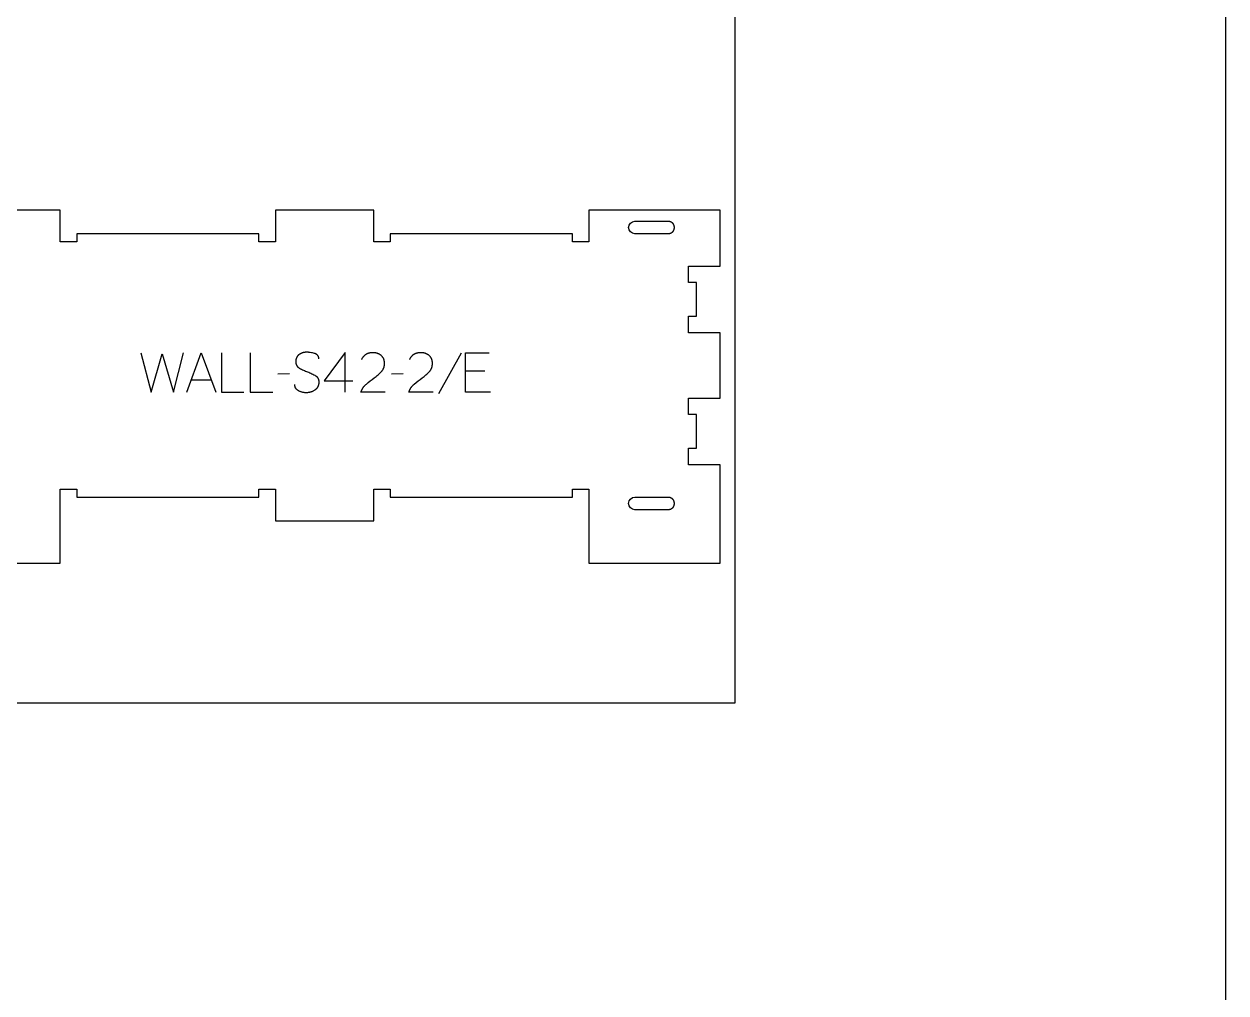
# Model space of a CAD drawing. Extents: x 0 to 4485, y 0 to 10771.
# Drawn here: x 2273 to 3183, y 2810 to 3544 of the extents above; entities that cross this region are included whole.
import ezdxf

# ---------------------------------------------------------------- set-up
doc = ezdxf.new("R2010")
doc.units = 0
for name, color, linetype in [('0_SHEET_SPRUCEPLY_2440X122', 1, 'CONTINUOUS'), ('1_ANYTOOL_1MMDEEP_LABELS_S', 2, 'CONTINUOUS'), ('3_ANYTOOL_CUTTHROUGH_INSID', 4, 'CONTINUOUS'), ('4_ANYTOOL_CUTTHROUGH_OUTSI', 5, 'CONTINUOUS'), ('DONOTCUT', 7, 'CONTINUOUS')]:
    doc.layers.add(name, color=color, linetype=linetype)

msp = doc.modelspace()

# ---------------------------------------------------------------- linework, layer by layer
at = {"layer": '0_SHEET_SPRUCEPLY_2440X122'}
msp.add_lwpolyline([(371.7, 4249.42), (371.7, 3029.42), (2811.7, 3029.42), (2811.7, 4249.42)], close=True, dxfattribs=at)
at = {"layer": '1_ANYTOOL_1MMDEEP_LABELS_S', "color": 2}
for points in [[(2361.51, 3294.67), (2369.22, 3264.67), (2377.66, 3293.77), (2386.15, 3264.67), (2393.65, 3294.67)], [(2396.22, 3264.67), (2407.11, 3294.67), (2418.16, 3264.67)], [(2422.45, 3294.67), (2422.45, 3264.67), (2439.55, 3264.67)], [(2444.26, 3294.67), (2444.26, 3264.67), (2461.36, 3264.67)], [(2496.25, 3290.09), (2496.25, 3290.28), (2496.24, 3290.37), (2496.24, 3290.46), (2496.23, 3290.55), (2496.22, 3290.64), (2496.21, 3290.73), (2496.2, 3290.82), (2496.18, 3290.9), (2496.17, 3290.99), (2496.15, 3291.07), (2496.13, 3291.16), (2496.11, 3291.24), (2496.09, 3291.32), (2496.07, 3291.4), (2496.04, 3291.48), (2496.02, 3291.56), (2495.99, 3291.63), (2495.96, 3291.71), (2495.93, 3291.78), (2495.9, 3291.86), (2495.86, 3291.93), (2495.82, 3292), (2495.79, 3292.07), (2495.75, 3292.14), (2495.71, 3292.21), (2495.66, 3292.28), (2495.62, 3292.35), (2495.58, 3292.41), (2495.53, 3292.48), (2495.48, 3292.54), (2495.43, 3292.61), (2495.38, 3292.67), (2495.32, 3292.73), (2495.27, 3292.79), (2495.21, 3292.85), (2495.15, 3292.9), (2495.09, 3292.96), (2495.03, 3293.02), (2494.97, 3293.07), (2494.9, 3293.12), (2494.84, 3293.18), (2494.77, 3293.23), (2494.7, 3293.28), (2494.63, 3293.33), (2494.55, 3293.38), (2494.48, 3293.42), (2494.4, 3293.47), (2494.33, 3293.52), (2494.25, 3293.56), (2494.17, 3293.6), (2494.08, 3293.65), (2493.91, 3293.73), (2493.74, 3293.81), (2493.56, 3293.88), (2493.37, 3293.95), (2493.17, 3294.01), (2492.97, 3294.07), (2492.16, 3294.29), (2491.36, 3294.49), (2490.57, 3294.65), (2489.8, 3294.78), (2489.42, 3294.84), (2489.05, 3294.88), (2488.67, 3294.92), (2488.3, 3294.96), (2487.94, 3294.98), (2487.58, 3295), (2487.22, 3295.01), (2486.86, 3295.02), (2486.67, 3295.01), (2486.47, 3295.01), (2486.28, 3295), (2486.09, 3294.99), (2485.9, 3294.97), (2485.71, 3294.95), (2485.52, 3294.93), (2485.34, 3294.9), (2485.15, 3294.87), (2484.97, 3294.84), (2484.79, 3294.8), (2484.61, 3294.76), (2484.43, 3294.72), (2484.25, 3294.67), (2484.07, 3294.62), (2483.89, 3294.56), (2483.72, 3294.5), (2483.55, 3294.44), (2483.37, 3294.37), (2483.2, 3294.31), (2483.03, 3294.23), (2482.86, 3294.16), (2482.7, 3294.08), (2482.53, 3293.99), (2482.37, 3293.9), (2482.2, 3293.81), (2482.04, 3293.72), (2481.88, 3293.62), (2481.72, 3293.52), (2481.56, 3293.42), (2481.4, 3293.31), (2481.25, 3293.2), (2481.1, 3293.08), (2480.95, 3292.96), (2480.8, 3292.84), (2480.67, 3292.72), (2480.53, 3292.59), (2480.4, 3292.46), (2480.28, 3292.32), (2480.16, 3292.19), (2480.05, 3292.05), (2479.94, 3291.9), (2479.83, 3291.76), (2479.73, 3291.61), (2479.64, 3291.46), (2479.55, 3291.3), (2479.46, 3291.14), (2479.38, 3290.98), (2479.31, 3290.82), (2479.24, 3290.65), (2479.17, 3290.48), (2479.11, 3290.31), (2479.06, 3290.13), (2479.01, 3289.95), (2478.96, 3289.77), (2478.92, 3289.58), (2478.88, 3289.39), (2478.85, 3289.2), (2478.82, 3289.01), (2478.8, 3288.81), (2478.78, 3288.61), (2478.77, 3288.41), (2478.77, 3288.2), (2478.76, 3287.99), (2478.77, 3287.77), (2478.77, 3287.56), (2478.79, 3287.35), (2478.81, 3287.15), (2478.83, 3286.95), (2478.86, 3286.75), (2478.9, 3286.56), (2478.94, 3286.37), (2478.99, 3286.18), (2479.04, 3286), (2479.1, 3285.82), (2479.16, 3285.65), (2479.19, 3285.56), (2479.23, 3285.48), (2479.27, 3285.39), (2479.3, 3285.31), (2479.34, 3285.23), (2479.38, 3285.15), (2479.43, 3285.07), (2479.47, 3284.99), (2479.51, 3284.91), (2479.56, 3284.83), (2479.61, 3284.76), (2479.66, 3284.68), (2479.71, 3284.6), (2479.76, 3284.53), (2479.81, 3284.46), (2479.87, 3284.39), (2479.92, 3284.31), (2479.98, 3284.24), (2480.04, 3284.17), (2480.1, 3284.11), (2480.16, 3284.04), (2480.22, 3283.97), (2480.29, 3283.91), (2480.35, 3283.84), (2480.49, 3283.71), (2480.63, 3283.59), (2480.78, 3283.47), (2480.93, 3283.36), (2481.09, 3283.24), (2481.25, 3283.14), (2481.42, 3283.03), (2481.59, 3282.93), (2482.31, 3282.54), (2483.04, 3282.16), (2483.78, 3281.79), (2484.55, 3281.44), (2485.33, 3281.09), (2486.12, 3280.76), (2486.93, 3280.43), (2487.76, 3280.12), (2488.59, 3279.81), (2489.39, 3279.48), (2490.18, 3279.14), (2490.94, 3278.78), (2491.69, 3278.4), (2492.42, 3278.01), (2493.12, 3277.61), (2493.81, 3277.19), (2493.97, 3277.08), (2494.13, 3276.97), (2494.29, 3276.85), (2494.36, 3276.79), (2494.43, 3276.73), (2494.51, 3276.67), (2494.58, 3276.6), (2494.64, 3276.54), (2494.71, 3276.47), (2494.78, 3276.41), (2494.84, 3276.34), (2494.91, 3276.27), (2494.97, 3276.2), (2495.03, 3276.14), (2495.09, 3276.06), (2495.14, 3275.99), (2495.2, 3275.92), (2495.25, 3275.85), (2495.31, 3275.77), (2495.36, 3275.7), (2495.41, 3275.62), (2495.46, 3275.54), (2495.5, 3275.46), (2495.55, 3275.38), (2495.59, 3275.3), (2495.64, 3275.22), (2495.68, 3275.14), (2495.72, 3275.05), (2495.76, 3274.97), (2495.79, 3274.88), (2495.83, 3274.8), (2495.86, 3274.71), (2495.89, 3274.62), (2495.92, 3274.53), (2495.95, 3274.44), (2495.98, 3274.35), (2496.01, 3274.26), (2496.06, 3274.07), (2496.1, 3273.88), (2496.14, 3273.68), (2496.17, 3273.48), (2496.19, 3273.28), (2496.21, 3273.07), (2496.23, 3272.86), (2496.23, 3272.65), (2496.24, 3272.43), (2496.23, 3272.2), (2496.22, 3271.98), (2496.21, 3271.75), (2496.18, 3271.51), (2496.16, 3271.29), (2496.13, 3271.06), (2496.09, 3270.84), (2496.05, 3270.63), (2496, 3270.41), (2495.95, 3270.21), (2495.89, 3270), (2495.83, 3269.8), (2495.77, 3269.6), (2495.7, 3269.41), (2495.62, 3269.22), (2495.54, 3269.03), (2495.45, 3268.85), (2495.36, 3268.67), (2495.26, 3268.49), (2495.16, 3268.32), (2495.05, 3268.15), (2494.94, 3267.99), (2494.83, 3267.83), (2494.7, 3267.67), (2494.58, 3267.52), (2494.45, 3267.37), (2494.31, 3267.23), (2494.17, 3267.08), (2494.02, 3266.95), (2493.87, 3266.81), (2493.71, 3266.68), (2493.55, 3266.55), (2493.38, 3266.43), (2493.21, 3266.31), (2493.03, 3266.2), (2492.67, 3265.97), (2492.31, 3265.77), (2491.94, 3265.57), (2491.57, 3265.4), (2491.2, 3265.23), (2490.82, 3265.08), (2490.63, 3265.01), (2490.44, 3264.94), (2490.24, 3264.88), (2490.05, 3264.82), (2489.86, 3264.76), (2489.66, 3264.71), (2489.47, 3264.66), (2489.27, 3264.61), (2489.07, 3264.57), (2488.87, 3264.53), (2488.67, 3264.5), (2488.47, 3264.46), (2488.27, 3264.43), (2488.07, 3264.41), (2487.66, 3264.37), (2487.25, 3264.34), (2486.84, 3264.33), (2486.43, 3264.33), (2486.02, 3264.35), (2485.62, 3264.37), (2485.22, 3264.41), (2484.82, 3264.46), (2484.43, 3264.53), (2484.05, 3264.61), (2483.66, 3264.7), (2483.29, 3264.8), (2482.92, 3264.91), (2482.55, 3265.04), (2482.18, 3265.18), (2481.83, 3265.34), (2481.47, 3265.5), (2481.12, 3265.68), (2480.78, 3265.87), (2480.61, 3265.97), (2480.44, 3266.08), (2480.29, 3266.18), (2480.13, 3266.29), (2479.99, 3266.41), (2479.84, 3266.52), (2479.71, 3266.64), (2479.58, 3266.76), (2479.45, 3266.88), (2479.33, 3267.01), (2479.22, 3267.14), (2479.11, 3267.27), (2479.05, 3267.34), (2479, 3267.41), (2478.95, 3267.48), (2478.9, 3267.55), (2478.85, 3267.62), (2478.81, 3267.69), (2478.76, 3267.76), (2478.72, 3267.83), (2478.68, 3267.91), (2478.64, 3267.98), (2478.6, 3268.06), (2478.56, 3268.13), (2478.52, 3268.21), (2478.49, 3268.29), (2478.45, 3268.36), (2478.42, 3268.44), (2478.39, 3268.52), (2478.36, 3268.6), (2478.33, 3268.68), (2478.3, 3268.76), (2478.25, 3268.93), (2478.21, 3269.1), (2478.17, 3269.27), (2478.13, 3269.44), (2478.1, 3269.62), (2478.08, 3269.8), (2478.06, 3269.98), (2478.04, 3270.17), (2478.04, 3270.35), (2478.03, 3270.55)], [(2516.26, 3264.67), (2516.31, 3294.72), (2500.28, 3273.33)], [(2546.48, 3264.72), (2528.18, 3264.76), (2528.32, 3265.22), (2528.4, 3265.44), (2528.48, 3265.66), (2528.57, 3265.88), (2528.66, 3266.1), (2528.75, 3266.31), (2528.85, 3266.53), (2528.95, 3266.74), (2529.05, 3266.94), (2529.16, 3267.15), (2529.27, 3267.35), (2529.38, 3267.55), (2529.5, 3267.75), (2529.62, 3267.95), (2529.75, 3268.14), (2529.87, 3268.33), (2530.01, 3268.52), (2530.14, 3268.71), (2530.28, 3268.89), (2530.42, 3269.07), (2530.57, 3269.25), (2530.72, 3269.43), (2530.87, 3269.6), (2531.03, 3269.77), (2531.19, 3269.94), (2531.35, 3270.11), (2531.52, 3270.27), (2531.69, 3270.44), (2531.87, 3270.6), (2532.23, 3270.91), (2533.7, 3272.13), (2535.19, 3273.31), (2536.7, 3274.47), (2538.23, 3275.6), (2538.98, 3276.16), (2539.71, 3276.73), (2540.43, 3277.31), (2541.11, 3277.9), (2541.78, 3278.49), (2542.43, 3279.09), (2543.05, 3279.7), (2543.65, 3280.32), (2543.79, 3280.47), (2543.93, 3280.63), (2544.07, 3280.79), (2544.2, 3280.96), (2544.33, 3281.12), (2544.45, 3281.29), (2544.57, 3281.46), (2544.68, 3281.63), (2544.79, 3281.81), (2544.89, 3281.98), (2544.99, 3282.16), (2545.08, 3282.34), (2545.17, 3282.53), (2545.26, 3282.71), (2545.34, 3282.9), (2545.42, 3283.09), (2545.49, 3283.28), (2545.55, 3283.48), (2545.62, 3283.68), (2545.67, 3283.88), (2545.73, 3284.08), (2545.78, 3284.28), (2545.82, 3284.49), (2545.86, 3284.7), (2545.89, 3284.91), (2545.92, 3285.12), (2545.95, 3285.33), (2545.97, 3285.55), (2545.98, 3285.77), (2546, 3285.99), (2546, 3286.22), (2546.01, 3286.45), (2546, 3286.7), (2546, 3286.94), (2545.98, 3287.18), (2545.97, 3287.42), (2545.94, 3287.66), (2545.92, 3287.89), (2545.88, 3288.12), (2545.85, 3288.34), (2545.81, 3288.56), (2545.76, 3288.77), (2545.71, 3288.99), (2545.65, 3289.2), (2545.59, 3289.4), (2545.52, 3289.6), (2545.45, 3289.8), (2545.37, 3289.99), (2545.29, 3290.18), (2545.21, 3290.37), (2545.11, 3290.55), (2545.02, 3290.73), (2544.92, 3290.9), (2544.81, 3291.07), (2544.7, 3291.24), (2544.58, 3291.4), (2544.46, 3291.56), (2544.34, 3291.72), (2544.21, 3291.87), (2544.07, 3292.02), (2543.93, 3292.16), (2543.78, 3292.3), (2543.63, 3292.44), (2543.48, 3292.57), (2543.32, 3292.7), (2543.16, 3292.83), (2542.99, 3292.95), (2542.82, 3293.07), (2542.65, 3293.18), (2542.48, 3293.29), (2542.31, 3293.39), (2542.13, 3293.49), (2541.95, 3293.59), (2541.77, 3293.68), (2541.58, 3293.77), (2541.39, 3293.85), (2541.2, 3293.93), (2541.01, 3294.01), (2540.81, 3294.08), (2540.62, 3294.15), (2540.42, 3294.21), (2540.21, 3294.27), (2540.01, 3294.33), (2539.8, 3294.38), (2539.59, 3294.43), (2539.37, 3294.47), (2539.16, 3294.51), (2538.94, 3294.54), (2538.72, 3294.57), (2538.49, 3294.6), (2538.26, 3294.62), (2538.03, 3294.64), (2537.8, 3294.66), (2537.57, 3294.67), (2537.09, 3294.67), (2536.72, 3294.67), (2536.36, 3294.65), (2536.01, 3294.63), (2535.66, 3294.59), (2535.32, 3294.55), (2534.99, 3294.49), (2534.66, 3294.43), (2534.34, 3294.35), (2534.03, 3294.27), (2533.87, 3294.22), (2533.72, 3294.18), (2533.57, 3294.12), (2533.42, 3294.07), (2533.27, 3294.02), (2533.13, 3293.96), (2532.98, 3293.9), (2532.84, 3293.83), (2532.7, 3293.77), (2532.56, 3293.7), (2532.42, 3293.63), (2532.28, 3293.55), (2532.15, 3293.48), (2532.01, 3293.4), (2531.88, 3293.32), (2531.75, 3293.23), (2531.62, 3293.15), (2531.5, 3293.06), (2531.37, 3292.97), (2531.25, 3292.88), (2531.12, 3292.78), (2531, 3292.68), (2530.89, 3292.58), (2530.77, 3292.48), (2530.65, 3292.37), (2530.54, 3292.26), (2530.43, 3292.15), (2530.32, 3292.04), (2530.21, 3291.92), (2530.1, 3291.8), (2529.99, 3291.68), (2529.89, 3291.56), (2529.69, 3291.31), (2529.49, 3291.04), (2529.3, 3290.77), (2529.12, 3290.49), (2528.94, 3290.19), (2528.77, 3289.89), (2528.61, 3289.57)], [(2582.78, 3264.72), (2564.48, 3264.76), (2564.62, 3265.22), (2564.7, 3265.44), (2564.78, 3265.66), (2564.87, 3265.88), (2564.96, 3266.1), (2565.05, 3266.31), (2565.15, 3266.53), (2565.25, 3266.74), (2565.35, 3266.94), (2565.46, 3267.15), (2565.57, 3267.35), (2565.68, 3267.55), (2565.8, 3267.75), (2565.92, 3267.95), (2566.05, 3268.14), (2566.17, 3268.33), (2566.31, 3268.52), (2566.44, 3268.71), (2566.58, 3268.89), (2566.72, 3269.07), (2566.87, 3269.25), (2567.02, 3269.43), (2567.17, 3269.6), (2567.33, 3269.77), (2567.49, 3269.94), (2567.65, 3270.11), (2567.82, 3270.27), (2567.99, 3270.44), (2568.17, 3270.6), (2568.53, 3270.91), (2570, 3272.13), (2571.49, 3273.31), (2573, 3274.47), (2574.53, 3275.6), (2575.28, 3276.16), (2576.01, 3276.73), (2576.73, 3277.31), (2577.41, 3277.9), (2578.08, 3278.49), (2578.73, 3279.09), (2579.35, 3279.7), (2579.95, 3280.32), (2580.09, 3280.47), (2580.23, 3280.63), (2580.37, 3280.79), (2580.5, 3280.96), (2580.63, 3281.12), (2580.75, 3281.29), (2580.87, 3281.46), (2580.98, 3281.63), (2581.09, 3281.81), (2581.19, 3281.98), (2581.29, 3282.16), (2581.38, 3282.34), (2581.47, 3282.53), (2581.56, 3282.71), (2581.64, 3282.9), (2581.72, 3283.09), (2581.79, 3283.28), (2581.85, 3283.48), (2581.92, 3283.68), (2581.97, 3283.88), (2582.03, 3284.08), (2582.08, 3284.28), (2582.12, 3284.49), (2582.16, 3284.7), (2582.19, 3284.91), (2582.22, 3285.12), (2582.25, 3285.33), (2582.27, 3285.55), (2582.28, 3285.77), (2582.3, 3285.99), (2582.3, 3286.22), (2582.31, 3286.45), (2582.3, 3286.7), (2582.3, 3286.94), (2582.28, 3287.18), (2582.27, 3287.42), (2582.24, 3287.66), (2582.22, 3287.89), (2582.18, 3288.12), (2582.15, 3288.34), (2582.11, 3288.56), (2582.06, 3288.77), (2582.01, 3288.99), (2581.95, 3289.2), (2581.89, 3289.4), (2581.82, 3289.6), (2581.75, 3289.8), (2581.67, 3289.99), (2581.59, 3290.18), (2581.51, 3290.37), (2581.41, 3290.55), (2581.32, 3290.73), (2581.22, 3290.9), (2581.11, 3291.07), (2581, 3291.24), (2580.88, 3291.4), (2580.76, 3291.56), (2580.64, 3291.72), (2580.51, 3291.87), (2580.37, 3292.02), (2580.23, 3292.16), (2580.08, 3292.3), (2579.93, 3292.44), (2579.78, 3292.57), (2579.62, 3292.7), (2579.46, 3292.83), (2579.29, 3292.95), (2579.12, 3293.07), (2578.95, 3293.18), (2578.78, 3293.29), (2578.61, 3293.39), (2578.43, 3293.49), (2578.25, 3293.59), (2578.07, 3293.68), (2577.88, 3293.77), (2577.69, 3293.85), (2577.5, 3293.93), (2577.31, 3294.01), (2577.11, 3294.08), (2576.92, 3294.15), (2576.72, 3294.21), (2576.51, 3294.27), (2576.31, 3294.33), (2576.1, 3294.38), (2575.89, 3294.43), (2575.67, 3294.47), (2575.46, 3294.51), (2575.24, 3294.54), (2575.02, 3294.57), (2574.79, 3294.6), (2574.56, 3294.62), (2574.33, 3294.64), (2574.1, 3294.66), (2573.87, 3294.67), (2573.39, 3294.67), (2573.02, 3294.67), (2572.66, 3294.65), (2572.31, 3294.63), (2571.96, 3294.59), (2571.62, 3294.55), (2571.29, 3294.49), (2570.96, 3294.43), (2570.64, 3294.35), (2570.33, 3294.27), (2570.17, 3294.22), (2570.02, 3294.18), (2569.87, 3294.12), (2569.72, 3294.07), (2569.57, 3294.02), (2569.43, 3293.96), (2569.28, 3293.9), (2569.14, 3293.83), (2569, 3293.77), (2568.86, 3293.7), (2568.72, 3293.63), (2568.58, 3293.55), (2568.45, 3293.48), (2568.31, 3293.4), (2568.18, 3293.32), (2568.05, 3293.23), (2567.92, 3293.15), (2567.8, 3293.06), (2567.67, 3292.97), (2567.55, 3292.88), (2567.42, 3292.78), (2567.3, 3292.68), (2567.19, 3292.58), (2567.07, 3292.48), (2566.95, 3292.37), (2566.84, 3292.26), (2566.73, 3292.15), (2566.62, 3292.04), (2566.51, 3291.92), (2566.4, 3291.8), (2566.29, 3291.68), (2566.19, 3291.56), (2565.99, 3291.31), (2565.79, 3291.04), (2565.6, 3290.77), (2565.42, 3290.49), (2565.24, 3290.19), (2565.07, 3289.89), (2564.91, 3289.57)], [(2603.99, 3294.2), (2586.81, 3263.43)], [(2626.36, 3264.67), (2607.42, 3264.67), (2607.42, 3294.67), (2625.25, 3294.67)], [(2474.01, 3278.56), (2465.22, 3278.47)], [(2560.19, 3278.56), (2551.41, 3278.47)], [(2622.08, 3280.75), (2607.42, 3280.75)], [(2399.69, 3274.23), (2414.61, 3274.23)], [(2500.28, 3273.33), (2522.05, 3273.33)]]:
    msp.add_lwpolyline(points, dxfattribs=at)
at = {"layer": '3_ANYTOOL_CUTTHROUGH_INSID', "color": 4}
for points in [[(2735.59, 3394.25), (2761.33, 3394.25), (2761.43, 3394.25), (2761.52, 3394.24), (2761.62, 3394.23), (2761.72, 3394.23), (2761.82, 3394.21), (2761.91, 3394.2), (2762.01, 3394.18), (2762.11, 3394.16), (2762.21, 3394.14), (2762.3, 3394.11), (2762.4, 3394.08), (2762.5, 3394.05), (2762.6, 3394.01), (2762.69, 3393.98), (2762.79, 3393.94), (2762.88, 3393.89), (2762.98, 3393.84), (2763.07, 3393.79), (2763.16, 3393.74), (2763.25, 3393.68), (2763.34, 3393.63), (2763.43, 3393.57), (2763.52, 3393.5), (2763.6, 3393.44), (2763.69, 3393.37), (2763.77, 3393.29), (2763.85, 3393.22), (2763.93, 3393.14), (2764.01, 3393.06), (2764.09, 3392.98), (2764.16, 3392.9), (2764.23, 3392.81), (2764.3, 3392.72), (2764.37, 3392.63), (2764.44, 3392.54), (2764.5, 3392.44), (2764.56, 3392.35), (2764.62, 3392.25), (2764.68, 3392.15), (2764.73, 3392.05), (2764.78, 3391.95), (2764.83, 3391.85), (2764.88, 3391.75), (2764.92, 3391.64), (2764.97, 3391.54), (2765.01, 3391.43), (2765.04, 3391.32), (2765.08, 3391.22), (2765.11, 3391.11), (2765.14, 3391), (2765.17, 3390.89), (2765.2, 3390.79), (2765.22, 3390.68), (2765.24, 3390.57), (2765.26, 3390.46), (2765.28, 3390.35), (2765.29, 3390.24), (2765.3, 3390.14), (2765.31, 3390.03), (2765.32, 3389.92), (2765.33, 3389.82), (2765.33, 3389.71), (2765.34, 3389.6), (2765.34, 3389.5), (2765.34, 3389.39), (2765.33, 3389.28), (2765.33, 3389.18), (2765.32, 3389.07), (2765.31, 3388.96), (2765.3, 3388.86), (2765.29, 3388.75), (2765.28, 3388.65), (2765.26, 3388.54), (2765.24, 3388.43), (2765.22, 3388.32), (2765.2, 3388.21), (2765.17, 3388.1), (2765.14, 3387.99), (2765.11, 3387.88), (2765.08, 3387.78), (2765.04, 3387.67), (2765.01, 3387.56), (2764.97, 3387.46), (2764.92, 3387.35), (2764.88, 3387.25), (2764.83, 3387.14), (2764.78, 3387.04), (2764.73, 3386.94), (2764.68, 3386.84), (2764.62, 3386.74), (2764.56, 3386.64), (2764.5, 3386.55), (2764.44, 3386.45), (2764.37, 3386.36), (2764.3, 3386.27), (2764.23, 3386.18), (2764.16, 3386.1), (2764.09, 3386.01), (2764.01, 3385.93), (2763.93, 3385.85), (2763.85, 3385.77), (2763.77, 3385.7), (2763.69, 3385.63), (2763.6, 3385.56), (2763.52, 3385.49), (2763.43, 3385.43), (2763.34, 3385.37), (2763.25, 3385.31), (2763.16, 3385.25), (2763.07, 3385.2), (2762.98, 3385.15), (2762.88, 3385.1), (2762.79, 3385.06), (2762.69, 3385.02), (2762.6, 3384.98), (2762.5, 3384.94), (2762.4, 3384.91), (2762.3, 3384.88), (2762.21, 3384.86), (2762.11, 3384.83), (2762.01, 3384.81), (2761.91, 3384.79), (2761.82, 3384.78), (2761.72, 3384.77), (2761.62, 3384.76), (2761.52, 3384.75), (2761.43, 3384.75), (2761.33, 3384.75), (2735.59, 3384.75, -1)], [(2735.59, 3175.75, -1), (2735.59, 3185.25), (2761.33, 3185.25), (2761.43, 3185.25), (2761.52, 3185.24), (2761.62, 3185.23), (2761.72, 3185.23), (2761.82, 3185.21), (2761.91, 3185.2), (2762.01, 3185.18), (2762.11, 3185.16), (2762.21, 3185.14), (2762.3, 3185.11), (2762.4, 3185.08), (2762.5, 3185.05), (2762.6, 3185.01), (2762.69, 3184.98), (2762.79, 3184.94), (2762.88, 3184.89), (2762.98, 3184.84), (2763.07, 3184.79), (2763.16, 3184.74), (2763.25, 3184.68), (2763.34, 3184.63), (2763.43, 3184.57), (2763.52, 3184.5), (2763.6, 3184.44), (2763.69, 3184.37), (2763.77, 3184.29), (2763.85, 3184.22), (2763.93, 3184.14), (2764.01, 3184.06), (2764.09, 3183.98), (2764.16, 3183.9), (2764.23, 3183.81), (2764.3, 3183.72), (2764.37, 3183.63), (2764.44, 3183.54), (2764.5, 3183.44), (2764.56, 3183.35), (2764.62, 3183.25), (2764.68, 3183.15), (2764.73, 3183.05), (2764.78, 3182.95), (2764.83, 3182.85), (2764.88, 3182.75), (2764.92, 3182.64), (2764.97, 3182.54), (2765.01, 3182.43), (2765.04, 3182.32), (2765.08, 3182.22), (2765.11, 3182.11), (2765.14, 3182), (2765.17, 3181.89), (2765.2, 3181.79), (2765.22, 3181.68), (2765.24, 3181.57), (2765.26, 3181.46), (2765.28, 3181.35), (2765.29, 3181.24), (2765.3, 3181.14), (2765.31, 3181.03), (2765.32, 3180.92), (2765.33, 3180.82), (2765.33, 3180.71), (2765.34, 3180.6), (2765.34, 3180.5), (2765.34, 3180.39), (2765.33, 3180.28), (2765.33, 3180.18), (2765.32, 3180.07), (2765.31, 3179.96), (2765.3, 3179.86), (2765.29, 3179.75), (2765.28, 3179.65), (2765.26, 3179.54), (2765.24, 3179.43), (2765.22, 3179.32), (2765.2, 3179.21), (2765.17, 3179.1), (2765.14, 3178.99), (2765.11, 3178.88), (2765.08, 3178.78), (2765.04, 3178.67), (2765.01, 3178.56), (2764.97, 3178.46), (2764.92, 3178.35), (2764.88, 3178.25), (2764.83, 3178.14), (2764.78, 3178.04), (2764.73, 3177.94), (2764.68, 3177.84), (2764.62, 3177.74), (2764.56, 3177.64), (2764.5, 3177.55), (2764.44, 3177.45), (2764.37, 3177.36), (2764.3, 3177.27), (2764.23, 3177.18), (2764.16, 3177.1), (2764.09, 3177.01), (2764.01, 3176.93), (2763.93, 3176.85), (2763.85, 3176.77), (2763.77, 3176.7), (2763.69, 3176.63), (2763.6, 3176.56), (2763.52, 3176.49), (2763.43, 3176.43), (2763.34, 3176.37), (2763.25, 3176.31), (2763.16, 3176.25), (2763.07, 3176.2), (2762.98, 3176.15), (2762.88, 3176.1), (2762.79, 3176.06), (2762.69, 3176.02), (2762.6, 3175.98), (2762.5, 3175.94), (2762.4, 3175.91), (2762.3, 3175.88), (2762.21, 3175.86), (2762.11, 3175.83), (2762.01, 3175.81), (2761.91, 3175.79), (2761.82, 3175.78), (2761.72, 3175.77), (2761.62, 3175.76), (2761.52, 3175.75), (2761.43, 3175.75), (2761.33, 3175.75)]]:
    msp.add_lwpolyline(points, format="xyb", close=True, dxfattribs=at)
at = {"layer": '4_ANYTOOL_CUTTHROUGH_OUTSI', "color": 5}
msp.add_lwpolyline([(2100.84, 3135.25), (2300.34, 3135.25), (2300.34, 3191.25), (2312.84, 3191.25), (2312.84, 3185.25), (2450.84, 3185.25), (2450.84, 3191.25), (2463.34, 3191.25), (2463.34, 3167.25), (2537.84, 3167.25), (2537.84, 3191.25), (2550.34, 3191.25), (2550.34, 3185.25), (2688.34, 3185.25), (2688.34, 3191.25), (2700.84, 3191.25), (2700.84, 3135.25), (2800.34, 3135.25), (2800.34, 3209.75), (2776.59, 3209.75), (2776.34, 3209.75), (2776.34, 3222.25), (2782.34, 3222.25), (2782.34, 3247.75), (2776.34, 3247.75), (2776.34, 3260.25), (2776.59, 3260.25), (2800.34, 3260.25), (2800.34, 3309.75), (2776.59, 3309.75), (2776.34, 3309.75), (2776.34, 3322.25), (2782.34, 3322.25), (2782.34, 3347.75), (2776.34, 3347.75), (2776.34, 3360.25), (2800.34, 3360.25), (2800.34, 3402.75), (2800.34, 3402.75), (2700.84, 3402.75), (2700.84, 3378.75), (2688.34, 3378.75), (2688.34, 3384.75), (2550.34, 3384.75), (2550.34, 3378.75), (2537.84, 3378.75), (2537.84, 3402.75), (2463.34, 3402.75), (2463.34, 3378.75), (2450.84, 3378.75), (2450.84, 3384.75), (2312.84, 3384.75), (2312.84, 3378.75), (2300.34, 3378.75), (2300.34, 3402.75), (2100.84, 3402.75)], dxfattribs=at)
at = {"layer": 'DONOTCUT'}
msp.add_lwpolyline([(0, 0), (3183.41, 0), (3183.41, 7593.43), (0, 7593.43)], close=True, dxfattribs=at)

doc.saveas('drawing.dxf')
